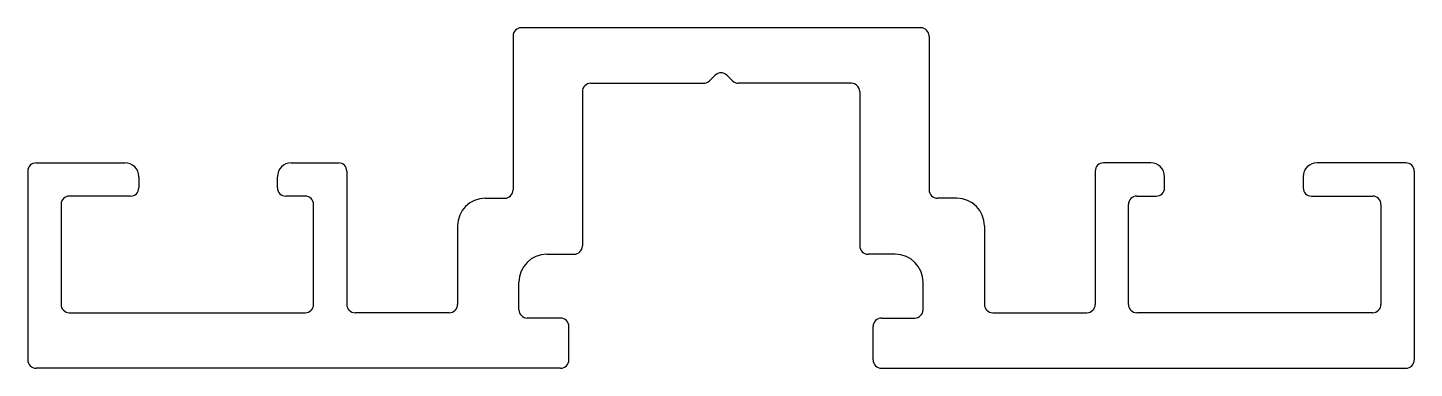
# Model space of a CAD drawing. Extents: x 611.4 to 661.3, y 551.9 to 564.1.
import ezdxf

# ---------------------------------------------------------------- set-up
doc = ezdxf.new("R2010")
doc.units = 0
doc.layers.get('0').update_dxf_attribs({"linetype": 'CONTINUOUS'})

msp = doc.modelspace()

# ---------------------------------------------------------------- linework, layer by layer
for p, q in [((643.547, 564.127), (629.147, 564.127)), ((628.847, 563.827), (628.847, 558.286)), ((643.847, 563.827), (643.847, 558.286)), ((631.647, 562.127), (635.722, 562.127)), ((635.934, 562.215), (636.134, 562.415)), ((636.559, 562.415), (636.759, 562.215)), ((641.047, 562.127), (636.971, 562.127)), ((631.347, 561.827), (631.347, 556.267)), ((641.347, 561.827), (641.347, 556.267)), ((611.35, 558.96), (611.35, 552.16)), ((611.65, 559.26), (614.854, 559.26)), ((620.854, 559.26), (622.554, 559.26)), ((622.854, 558.96), (622.854, 554.16)), ((649.839, 558.96), (649.839, 554.16)), ((651.839, 559.26), (650.139, 559.26)), ((661.043, 559.26), (657.839, 559.26)), ((661.343, 558.96), (661.343, 552.16)), ((615.354, 558.76), (615.354, 558.36)), ((620.354, 558.36), (620.354, 558.76)), ((652.339, 558.36), (652.339, 558.76)), ((657.339, 558.76), (657.339, 558.36)), ((615.054, 558.06), (612.85, 558.06)), ((621.354, 558.06), (620.654, 558.06)), ((627.847, 557.986), (628.547, 557.986)), ((644.847, 557.986), (644.147, 557.986)), ((651.339, 558.06), (652.039, 558.06)), ((657.639, 558.06), (659.843, 558.06)), ((612.55, 557.76), (612.55, 554.16)), ((621.654, 554.16), (621.654, 557.76)), ((651.039, 554.16), (651.039, 557.76)), ((660.143, 557.76), (660.143, 554.16)), ((626.847, 556.986), (626.847, 554.16)), ((645.847, 556.986), (645.847, 554.16)), ((630.061, 555.967), (631.047, 555.967)), ((642.632, 555.967), (641.647, 555.967)), ((629.061, 553.967), (629.061, 554.967)), ((643.632, 553.967), (643.632, 554.967)), ((612.85, 553.86), (621.354, 553.86)), ((626.547, 553.86), (623.154, 553.86)), ((630.561, 553.667), (629.361, 553.667)), ((642.132, 553.667), (643.332, 553.667)), ((646.147, 553.86), (649.539, 553.86)), ((659.843, 553.86), (651.339, 553.86)), ((630.861, 552.16), (630.861, 553.367)), ((641.832, 552.16), (641.832, 553.367)), ((630.561, 551.86), (611.65, 551.86)), ((642.132, 551.86), (661.043, 551.86))]:
    msp.add_line(p, q)
for centre, radius, start, end in [((629.147, 563.827), 0.3, 90, 180), ((643.547, 563.827), 0.3, 0, 90), ((636.347, 562.203), 0.3, 45, 135), ((631.647, 561.827), 0.3, 90, 180), ((635.722, 562.427), 0.3, 270, 315), ((636.971, 562.427), 0.3, 225, 270), ((641.047, 561.827), 0.3, 0, 90), ((611.65, 558.96), 0.3, 90, 180), ((614.854, 558.76), 0.5, 0, 90), ((620.854, 558.76), 0.5, 90, 180), ((622.554, 558.96), 0.3, 0, 90), ((650.139, 558.96), 0.3, 90, 180), ((651.839, 558.76), 0.5, 0, 90), ((657.839, 558.76), 0.5, 90, 180), ((661.043, 558.96), 0.3, 0, 90), ((612.85, 557.76), 0.3, 90, 180), ((615.054, 558.36), 0.3, 270, 0), ((620.654, 558.36), 0.3, 180, 270), ((621.354, 557.76), 0.3, 0, 90), ((627.847, 556.986), 1, 90, 180), ((628.547, 558.286), 0.3, 270, 0), ((644.147, 558.286), 0.3, 180, 270), ((644.847, 556.986), 1, 0, 90), ((651.339, 557.76), 0.3, 90, 180), ((652.039, 558.36), 0.3, 270, 0), ((657.639, 558.36), 0.3, 180, 270), ((659.843, 557.76), 0.3, 0, 90), ((630.061, 554.967), 1, 90, 180), ((631.047, 556.267), 0.3, 270, 0), ((641.647, 556.267), 0.3, 180, 270), ((642.632, 554.967), 1, 0, 90), ((612.85, 554.16), 0.3, 180, 270), ((621.354, 554.16), 0.3, 270, 0), ((623.154, 554.16), 0.3, 180, 270), ((626.547, 554.16), 0.3, 270, 0), ((629.361, 553.967), 0.3, 180, 270), ((643.332, 553.967), 0.3, 270, 0), ((646.147, 554.16), 0.3, 180, 270), ((649.539, 554.16), 0.3, 270, 0), ((651.339, 554.16), 0.3, 180, 270), ((659.843, 554.16), 0.3, 270, 0), ((630.561, 553.367), 0.3, 0, 90), ((642.132, 553.367), 0.3, 90, 180), ((611.65, 552.16), 0.3, 180, 270), ((630.561, 552.16), 0.3, 270, 0), ((642.132, 552.16), 0.3, 180, 270), ((661.043, 552.16), 0.3, 270, 0)]:
    msp.add_arc(centre, radius, start, end)

doc.saveas('drawing.dxf')
